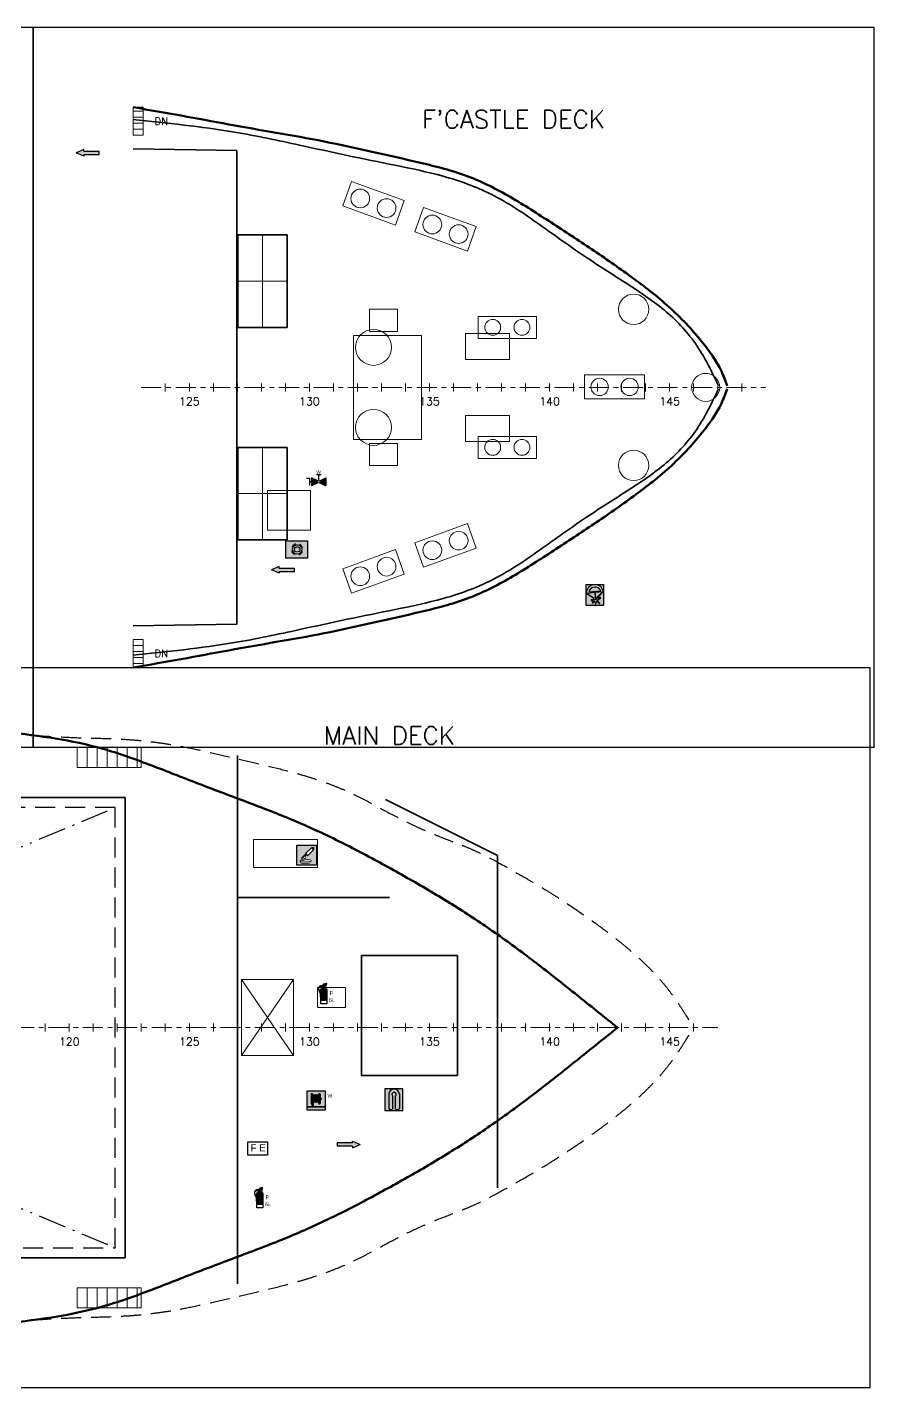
# Model space of a CAD drawing. Header units: millimetres. Extents: x -5000 to 92500, y -73000 to 27580.
# Drawn here: x 70950 to 92100, y -36000 to -2000 of the extents above; entities that cross this region are included whole.
import ezdxf
from ezdxf.enums import TextEntityAlignment as Align

# ---------------------------------------------------------------- set-up
doc = ezdxf.new("R2010")
doc.units = ezdxf.units.MM
for name, pattern in [('CENTER_S', [860, 500, -120, 120, -120]), ('DASHDOT_S', [1150, 700, -200, 50, -200]), ('DASHED_S', [750, 500, -250])]:
    doc.linetypes.add(name, pattern=pattern)
for name, color, linetype, lineweight in [('CENTER', 1, 'CENTER_S', 18), ('DASHDOT', 8, 'DASHDOT_S', 25), ('DASHED', 8, 'DASHED_S', 25), ('DETAIL', 9, 'Continuous', 13), ('FRAMES', 7, 'Continuous', 18), ('HULL', 7, 'Continuous', 50), ('STAIR', 6, 'Continuous', 18), ('STRUCT', 7, 'Continuous', 35), ('SYM-FF', 1, 'Continuous', 18), ('SYM-LSA', 3, 'Continuous', 18), ('TEXT', 7, 'Continuous', 18)]:
    doc.layers.add(name, color=color, linetype=linetype, lineweight=lineweight)
for name, color, linetype in [('dotted', 140, 'Continuous'), ('FIRE LINE', 1, 'Continuous'), ('HATCH', 1, 'Continuous'), ('INER2', 151, 'Continuous'), ('out line', 230, 'Continuous'), ('SYMBOL', 31, 'Continuous'), ('VENT', 210, 'Continuous')]:
    doc.layers.add(name, color=color, linetype=linetype)
doc.styles.add('ARIAL', font='arial.ttf')
doc.styles.add('ROMANS', font='romans.shx')
picture_1 = doc.add_image_def('image4.png', size_in_pixel=(575, 900))
picture_2 = doc.add_image_def('image5.png', size_in_pixel=(1050, 900))
picture_3 = doc.add_image_def('image6.png', size_in_pixel=(4825, 900))

# ---------------------------------------------------------------- blocks, each defined once
blk = doc.blocks.new('LBOO')
at = {"layer": 'INER2'}
h = blk.add_hatch(color=80, dxfattribs=at)
h.paths.add_polyline_path([(-2246.855, -998.691), (-2246.855, -997.659), (-2248.152, -997.659), (-2248.152, -998.691)])
h.paths.add_polyline_path([(-2247.78, -998.317, -0.284827), (-2247.777, -998.287), (-2247.743, -998.245, -0.062965), (-2247.752, -998.175, -0.101775), (-2247.729, -998.063), (-2247.756, -998.017, -0.284827), (-2247.755, -997.986, -0.140554), (-2247.612, -997.864, -0.284827), (-2247.582, -997.868), (-2247.54, -997.902, -0.165802), (-2247.358, -997.916), (-2247.312, -997.888, -0.284827), (-2247.281, -997.889, -0.140554), (-2247.159, -998.032, -0.284827), (-2247.163, -998.063), (-2247.197, -998.104, -0.062965), (-2247.188, -998.175, -0.101775), (-2247.211, -998.286), (-2247.184, -998.332, -0.284827), (-2247.184, -998.363, -0.140554), (-2247.328, -998.485, -0.284827), (-2247.358, -998.482), (-2247.399, -998.448, -0.165802), (-2247.581, -998.434), (-2247.627, -998.461, -0.284827), (-2247.658, -998.46, -0.140554)])
h.paths.add_polyline_path([(-2247.635, -998.175, -1), (-2247.304, -998.175, -1)])
at = {"layer": 'dotted', "color": 6}
for p, q in [((-2247.729, -998.063), (-2247.756, -998.017)), ((-2247.54, -997.902), (-2247.582, -997.868)), ((-2247.358, -997.916), (-2247.312, -997.888)), ((-2247.197, -998.104), (-2247.163, -998.063)), ((-2247.743, -998.245), (-2247.777, -998.287)), ((-2247.581, -998.434), (-2247.627, -998.461)), ((-2247.399, -998.448), (-2247.358, -998.482)), ((-2247.211, -998.286), (-2247.184, -998.332))]:
    blk.add_line(p, q, dxfattribs=at)
blk.add_lwpolyline([(-2248.152, -997.659), (-2246.855, -997.659), (-2246.855, -998.691), (-2248.152, -998.691)], close=True, dxfattribs=at)
for radius in [0.282, 0.165]:
    blk.add_circle((-2247.47, -998.175), radius, dxfattribs=at)
for centre, radius, start, end in [((-2247.731, -998.002), 0.0289, 146.58465, 210.17814), ((-2247.47, -998.175), 0.342, 114.5816, 146.58465), ((-2247.6, -997.89), 0.0289, 50.98811, 114.5816), ((-2247.297, -997.913), 0.0289, 56.58465, 120.17814), ((-2247.47, -998.175), 0.342, 24.5816, 56.58465), ((-2247.185, -998.044), 0.0289, 320.98811, 24.5816), ((-2247.754, -998.305), 0.0289, 140.98811, 204.5816), ((-2247.47, -998.175), 0.342, 204.5816, 236.58465), ((-2247.642, -998.436), 0.0289, 236.58465, 300.17814), ((-2247.34, -998.459), 0.0289, 230.98811, 294.5816), ((-2247.47, -998.175), 0.342, 294.5816, 326.58465), ((-2247.209, -998.347), 0.0289, 326.58465, 30.17814)]:
    blk.add_arc(centre, radius, start, end, dxfattribs=at)
blk = doc.blocks.new('FPR-LIFE BUOYS')
at = {"layer": 'dotted', "color": 1, "xscale": 0.45989954711139, "yscale": 0.45989954711139}
blk.add_blockref('LBOO', (1033.626, 459.06), dxfattribs=at)
blk = doc.blocks.new('hyd')
at = {"layer": 'FIRE LINE'}
for color, points in [(1, [(1942.494, -4114.805), (1942.122, -4114.633), (1942.122, -4115.111), (1942.494, -4114.939, -0.219445), (1942.463, -4114.872, -0.219445)]), (80, [(1942.608, -4114.805, -0.219445), (1942.639, -4114.872, -0.219445), (1942.608, -4114.939), (1942.981, -4115.111), (1942.981, -4114.633)])]:
    blk.add_hatch(color=color, dxfattribs=at).paths.add_polyline_path(points)
at = {"layer": 'dotted', "color": 6}
for p, q in [((1941.816, -4114.646), (1941.99, -4114.646)), ((1941.99, -4114.646), (1941.99, -4115.098)), ((1942.109, -4114.872), (1941.99, -4114.872)), ((1942.122, -4114.633), (1942.122, -4115.111)), ((1942.495, -4114.805), (1942.122, -4114.633)), ((1942.495, -4114.939), (1942.122, -4115.111)), ((1942.418, -4114.43), (1942.686, -4114.43)), ((1942.552, -4114.784), (1942.552, -4114.43)), ((1942.609, -4114.805), (1942.981, -4114.633)), ((1942.609, -4114.939), (1942.981, -4115.111)), ((1942.981, -4114.633), (1942.981, -4115.111))]:
    blk.add_line(p, q, dxfattribs=at)
blk.add_circle((1942.552, -4114.872), 0.088, dxfattribs=at)
at = {"layer": 'dotted', "color": 6, "style": 'ARIAL'}
blk.add_text('W', height=0.212, dxfattribs=at).set_placement((1942.4, -4114.388))
blk = doc.blocks.new('FPR-WATER FIRE HYDRANT')
at = {"layer": 'VENT', "color": 2, "xscale": 0.45989954711139, "yscale": 0.45989954711139}
blk.add_blockref('hyd', (-893.308, 1892.371), dxfattribs=at)
blk = doc.blocks.new('arro')
at = {"layer": 'INER2'}
blk.add_hatch(color=80, dxfattribs=at).paths.add_polyline_path([(1721.956, -4085.057), (1721.956, -4085.164), (1721.044, -4085.164), (1721.043, -4085.359), (1721.956, -4085.359), (1721.956, -4085.465), (1722.413, -4085.261)])
at = {"layer": 'dotted', "color": 6}
for p, q in [((1721.957, -4085.164), (1721.044, -4085.164)), ((1721.044, -4085.164), (1721.044, -4085.359)), ((1721.957, -4085.359), (1721.044, -4085.359)), ((1721.957, -4085.164), (1721.957, -4085.057)), ((1721.957, -4085.057), (1722.413, -4085.261)), ((1721.957, -4085.465), (1722.413, -4085.261)), ((1721.957, -4085.359), (1721.957, -4085.465))]:
    blk.add_line(p, q, dxfattribs=at)
blk = doc.blocks.new('FPR-PRIMARY MEANS OF ESCAPE')
at = {"layer": 'VENT', "color": 1, "xscale": 0.45989954711139, "yscale": 0.45989954711139}
blk.add_blockref('arro', (-791.822, 1878.81), dxfattribs=at)
blk = doc.blocks.new('PRO')
at = {"layer": 'INER2'}
h = blk.add_hatch(color=80, dxfattribs=at)
h.paths.add_polyline_path([(-2246.973, -1005.649), (-2248.01, -1005.649), (-2248.01, -1006.916), (-2247.473, -1006.911, -0.45906), (-2247.489, -1006.892), (-2247.478, -1006.815, -0.414214), (-2247.458, -1006.801, -0.414214), (-2247.444, -1006.82), (-2247.456, -1006.897, -0.370745), (-2247.473, -1006.911), (-2246.973, -1006.916)])
h.paths.add_polyline_path([(-2246.987, -1006.061, -0.258973), (-2247.002, -1006.113), (-2247.359, -1006.47), (-2247.383, -1006.447), (-2247.033, -1006.097), (-2247.466, -1006.137), (-2247.44, -1006.439), (-2247.473, -1006.442), (-2247.499, -1006.14), (-2247.947, -1006.182), (-2247.538, -1006.461), (-2247.556, -1006.489), (-2247.983, -1006.197, -0.25249), (-2247.999, -1006.168, -0.884398)])
h.paths.add_polyline_path([(-2247.136, -1006.041), (-2247.855, -1006.109, -0.756077)])
h.paths.add_polyline_path([(-2247.142, -1006.441, -0.414214), (-2247.148, -1006.464), (-2247.25, -1006.525, -0.414214), (-2247.273, -1006.519, -0.414214), (-2247.267, -1006.496), (-2247.165, -1006.435, -0.414214)])
h.paths.add_polyline_path([(-2247.409, -1006.474), (-2247.395, -1006.573, 0.32492), (-2247.389, -1006.579), (-2247.29, -1006.596, -0.726543), (-2247.288, -1006.609), (-2247.378, -1006.654, 0.32492), (-2247.382, -1006.661), (-2247.367, -1006.76, -0.726543), (-2247.379, -1006.766), (-2247.449, -1006.694, 0.32492), (-2247.458, -1006.693), (-2247.548, -1006.737, -0.726543), (-2247.557, -1006.728), (-2247.51, -1006.639, 0.32492), (-2247.511, -1006.631), (-2247.581, -1006.559, -0.726543), (-2247.575, -1006.547), (-2247.476, -1006.564, 0.32492), (-2247.469, -1006.56), (-2247.422, -1006.471, -0.726543)])
h.paths.add_polyline_path([(-2247.278, -1006.684), (-2247.194, -1006.767, -0.414214), (-2247.194, -1006.791, -0.414214), (-2247.218, -1006.791), (-2247.301, -1006.707, -0.414214), (-2247.301, -1006.684, -0.414214)])
h.paths.add_polyline_path([(-2247.619, -1006.595, -0.414214), (-2247.638, -1006.609), (-2247.7, -1006.602, -0.414214), (-2247.715, -1006.583, -0.414214), (-2247.696, -1006.569), (-2247.634, -1006.576, -0.414214)])
h.paths.add_polyline_path([(-2247.57, -1006.696, -0.414214), (-2247.576, -1006.719), (-2247.633, -1006.753, -0.414214), (-2247.656, -1006.747, -0.414214), (-2247.65, -1006.724), (-2247.593, -1006.69, -0.414214)])
at = {"layer": 'dotted', "color": 6}
for p, q in [((-2247.555, -1006.487), (-2247.982, -1006.196)), ((-2247.497, -1006.139), (-2247.945, -1006.181)), ((-2247.945, -1006.181), (-2247.536, -1006.46)), ((-2247.134, -1006.04), (-2247.854, -1006.108)), ((-2247.498, -1006.138), (-2247.471, -1006.44)), ((-2247.031, -1006.095), (-2247.464, -1006.136)), ((-2247.438, -1006.438), (-2247.464, -1006.135)), ((-2247.031, -1006.095), (-2247.381, -1006.445)), ((-2247.358, -1006.469), (-2247, -1006.112)), ((-2247.58, -1006.558), (-2247.51, -1006.63)), ((-2247.474, -1006.563), (-2247.574, -1006.546)), ((-2247.536, -1006.46), (-2247.555, -1006.487)), ((-2247.508, -1006.638), (-2247.555, -1006.727)), ((-2247.546, -1006.736), (-2247.456, -1006.692)), ((-2247.471, -1006.44), (-2247.438, -1006.438)), ((-2247.42, -1006.47), (-2247.467, -1006.559)), ((-2247.448, -1006.693), (-2247.378, -1006.765)), ((-2247.393, -1006.572), (-2247.407, -1006.473)), ((-2247.288, -1006.595), (-2247.387, -1006.578)), ((-2247.381, -1006.445), (-2247.358, -1006.469)), ((-2247.366, -1006.759), (-2247.38, -1006.66)), ((-2247.376, -1006.652), (-2247.286, -1006.608))]:
    blk.add_line(p, q, dxfattribs=at)
blk.add_lwpolyline([(-2248.008, -1005.648), (-2246.972, -1005.648), (-2246.972, -1006.915), (-2248.008, -1006.915)], close=True, dxfattribs=at)
for points in [[(-2247.713, -1006.582), (-2247.713, -1006.582, 0.414214), (-2247.698, -1006.601), (-2247.636, -1006.608, 0.414214), (-2247.617, -1006.594), (-2247.617, -1006.594, 0.414214), (-2247.632, -1006.575), (-2247.694, -1006.568, 0.414214)], [(-2247.654, -1006.746), (-2247.654, -1006.746, 0.414214), (-2247.631, -1006.752), (-2247.574, -1006.718, 0.414214), (-2247.569, -1006.695), (-2247.569, -1006.695, 0.414214), (-2247.592, -1006.689), (-2247.648, -1006.723, 0.414214)], [(-2247.473, -1006.91), (-2247.473, -1006.91, 0.414214), (-2247.454, -1006.896), (-2247.443, -1006.819, 0.414214), (-2247.457, -1006.8), (-2247.457, -1006.8, 0.414214), (-2247.476, -1006.814), (-2247.487, -1006.891, 0.414214)], [(-2247.299, -1006.683), (-2247.299, -1006.683, 0.414214), (-2247.299, -1006.706), (-2247.216, -1006.79, 0.414214), (-2247.192, -1006.79), (-2247.192, -1006.79, 0.414214), (-2247.192, -1006.766), (-2247.276, -1006.683, 0.414214)], [(-2247.271, -1006.518), (-2247.271, -1006.518, 0.414214), (-2247.248, -1006.524), (-2247.146, -1006.463, 0.414214), (-2247.141, -1006.44), (-2247.141, -1006.44, 0.414214), (-2247.164, -1006.434), (-2247.265, -1006.495, 0.414214)]]:
    blk.add_lwpolyline(points, format="xyb", close=True, dxfattribs=at)
for centre, radius, start, end in [((-2247.484, -1006.176), 0.512, 13.06978, 179.02769), ((-2247.962, -1006.168), 0.0346, 179.02769, 235.70937), ((-2247.484, -1006.176), 0.375, 21.16726, 169.53566), ((-2247.039, -1006.072), 0.0554, 314.99354, 13.06978), ((-2247.575, -1006.553), 0.00697, 80.25349, 224.25349), ((-2247.549, -1006.73), 0.00697, 152.25349, 296.25349), ((-2247.515, -1006.634), 0.00697, 332.25349, 44.25349), ((-2247.473, -1006.556), 0.00697, 260.25349, 332.25349), ((-2247.453, -1006.698), 0.00697, 44.25349, 116.25349), ((-2247.414, -1006.474), 0.00697, 8.25349, 152.25349), ((-2247.386, -1006.571), 0.00697, 188.25349, 260.25349), ((-2247.373, -1006.659), 0.00697, 116.25349, 188.25349), ((-2247.373, -1006.76), 0.00697, 224.25349, 8.25349), ((-2247.289, -1006.602), 0.00697, 296.25349, 80.25349)]:
    blk.add_arc(centre, radius, start, end, dxfattribs=at)
blk = doc.blocks.new('FPR-PARACHUTE RACKET')
at = {"layer": 'dotted', "color": 1, "xscale": 0.45989954711139, "yscale": 0.45989954711139}
blk.add_blockref('PRO', (1033.62, 462.789), dxfattribs=at)
blk = doc.blocks.new('POW 6KG')
at = {"layer": 'SYMBOL'}
h = blk.add_hatch(color=1, dxfattribs=at)
edge = h.paths.add_edge_path()
edge.add_line((-2247.284, -963.924), (-2247.634, -963.924))
edge.add_line((-2247.634, -963.924), (-2247.634, -964.082))
edge.add_arc((-2248.466, -964.172), 0.837, 353.77345, 366.22655, ccw=False)
edge.add_line((-2247.634, -964.263), (-2247.634, -964.482))
edge.add_line((-2247.634, -964.482), (-2247.284, -964.482))
edge.add_line((-2247.284, -964.482), (-2247.284, -963.924))
h.paths.add_polyline_path([(-2247.284, -964.696), (-2247.634, -964.696)])
edge = h.paths.add_edge_path()
edge.add_arc((-2247.459, -963.864), 0.175, 90, 172.15004)
edge.add_line((-2247.632, -963.84), (-2247.285, -963.84))
edge.add_arc((-2247.459, -963.864), 0.175, 7.84996, 90)
h = blk.add_hatch(color=256, dxfattribs=at)
edge = h.paths.add_edge_path()
edge.add_line((-2247.42, -963.619), (-2247.303, -963.631))
edge.add_line((-2247.303, -963.631), (-2247.303, -963.619))
edge.add_line((-2247.303, -963.619), (-2247.42, -963.597))
edge.add_line((-2247.42, -963.597), (-2247.42, -963.559))
edge.add_line((-2247.42, -963.559), (-2247.279, -963.514))
edge.add_line((-2247.279, -963.514), (-2247.29, -963.483))
edge.add_line((-2247.29, -963.483), (-2247.501, -963.528))
edge.add_line((-2247.501, -963.528), (-2247.501, -963.615))
at = {"layer": 'dotted', "color": 6}
blk.add_lwpolyline([(-2247.285, -964.695), (-2247.636, -964.695), (-2247.636, -963.863, -0.414214), (-2247.46, -963.688), (-2247.46, -963.688, -0.414214), (-2247.285, -963.863)], format="xyb", close=True, dxfattribs=at)
for points in [[(-2247.285, -963.924), (-2247.636, -963.924)], [(-2247.634, -963.839), (-2247.287, -963.839)], [(-2247.29, -963.483), (-2247.501, -963.528)], [(-2247.501, -963.526), (-2247.501, -963.613)], [(-2247.501, -963.639), (-2247.501, -963.693)], [(-2247.42, -963.559), (-2247.279, -963.513)], [(-2247.42, -963.595), (-2247.42, -963.557)], [(-2247.303, -963.617), (-2247.42, -963.595)], [(-2247.42, -963.617), (-2247.303, -963.629)], [(-2247.42, -963.693), (-2247.42, -963.617)], [(-2247.303, -963.629), (-2247.303, -963.617)], [(-2247.279, -963.513), (-2247.29, -963.483)], [(-2247.67, -964.302), (-2247.643, -964.302)], [(-2247.636, -964.482), (-2247.285, -964.482)]]:
    blk.add_lwpolyline(points, dxfattribs=at)
blk.add_lwpolyline([(-2247.501, -963.693, -0.106872), (-2247.42, -963.693)], format="xyb", dxfattribs=at)
for points, knots in [([(-2247.501, -963.613), (-2247.514, -963.612), (-2247.527, -963.611), (-2247.568, -963.609), (-2247.595, -963.609), (-2247.649, -963.617), (-2247.676, -963.625), (-2247.712, -963.647), (-2247.724, -963.658), (-2247.745, -963.681), (-2247.753, -963.694), (-2247.769, -963.724), (-2247.776, -963.742), (-2247.782, -963.778), (-2247.783, -963.796), (-2247.777, -963.847), (-2247.767, -963.878), (-2247.746, -963.928), (-2247.736, -963.948), (-2247.719, -963.986), (-2247.71, -964.004), (-2247.696, -964.041), (-2247.689, -964.06), (-2247.68, -964.099), (-2247.677, -964.119), (-2247.67, -964.181), (-2247.669, -964.224), (-2247.67, -964.279), (-2247.67, -964.29), (-2247.67, -964.302)], [0.027104, 0.027104, 0.027104, 0.027104, 0.680846, 0.680846, 2.042538, 2.042538, 3.40423, 3.40423, 4.126415, 4.126415, 4.848601, 4.848601, 5.718136, 5.718136, 6.587672, 6.587672, 8.218711, 8.218711, 9.364028, 9.364028, 10.509345, 10.509345, 11.716642, 11.716642, 12.923939, 12.923939, 15.338534, 15.338534, 15.957922, 15.957922, 15.957922, 15.957922]), ([(-2247.643, -964.302), (-2247.642, -964.217), (-2247.64, -964.092), (-2247.717, -963.926), (-2247.781, -963.79), (-2247.688, -963.628), (-2247.575, -963.635), (-2247.501, -963.639)], [0, 0, 0, 0, 297.944458, 438.105277, 661.865253, 788.691466, 1028.865984, 1028.865984, 1028.865984, 1028.865984])]:
    blk.add_open_spline(points, degree=3, knots=knots, dxfattribs=at)
at = {"layer": 'dotted', "color": 6, "style": 'ARIAL'}
for s, height, p in [('6L', 0.2257, (-2247.155, -964.591)), ('p', 0.226, (-2247.106, -964.11))]:
    blk.add_text(s, height=height, dxfattribs=at).set_placement(p)
blk = doc.blocks.new('FPR-FIRE EXTINGUISHER (POWDER)')
at = {"layer": 'dotted', "color": 51, "xscale": 0.45989954711139, "yscale": 0.45989954711139}
blk.add_blockref('POW 6KG', (1033.573, 443.384), dxfattribs=at)
blk = doc.blocks.new('LJ')
at = {"layer": 'dotted'}
blk.add_hatch(color=51, dxfattribs=at).paths.add_polyline_path([(-2247.773, -989.98), (-2247.773, -990.848, 0.557077), (-2247.527, -990.848), (-2247.527, -990.115, -3.322169), (-2247.384, -990.115), (-2247.384, -990.848, 0.557077), (-2247.137, -990.848), (-2247.137, -989.98, 0.92057)])
at = {"layer": 'out line'}
h = blk.add_hatch(color=80, dxfattribs=at)
h.paths.add_polyline_path([(-2248.007, -990.966), (-2246.926, -990.966), (-2246.926, -989.667), (-2248.007, -989.667)])
h.paths.add_polyline_path([(-2247.137, -989.98), (-2247.137, -990.848, -0.557077), (-2247.384, -990.848), (-2247.384, -990.115, 3.322169), (-2247.527, -990.115), (-2247.527, -990.848, -0.557077), (-2247.773, -990.848), (-2247.773, -989.98, -0.92057)])
at = {"layer": 'dotted', "color": 6}
for p, q in [((-2246.925, -989.666), (-2248.005, -989.666)), ((-2248.005, -989.666), (-2248.005, -990.965)), ((-2247.771, -989.979), (-2247.771, -990.847)), ((-2247.135, -989.979), (-2247.135, -990.847)), ((-2246.925, -990.965), (-2246.925, -989.666)), ((-2247.525, -990.847), (-2247.525, -990.114)), ((-2247.382, -990.114), (-2247.382, -990.847)), ((-2248.005, -990.965), (-2246.925, -990.965))]:
    blk.add_line(p, q, dxfattribs=at)
for centre, radius, start, end in [((-2247.453, -990.006), 0.319, 4.7365, 175.2635), ((-2247.453, -990.006), 0.13, 303.50445, 236.49555), ((-2247.648, -990.77), 0.145, 211.75767, 328.24233), ((-2247.259, -990.77), 0.145, 211.75767, 328.24233)]:
    blk.add_arc(centre, radius, start, end, dxfattribs=at)
blk = doc.blocks.new('FPR-LIFE JAKET')
at = {"layer": 'dotted', "color": 51, "xscale": 0.45989954711139, "yscale": 0.45989954711139}
blk.add_blockref('LJ', (1033.608, 455.446), dxfattribs=at)
blk = doc.blocks.new('box')
at = {"layer": 'VENT'}
h = blk.add_hatch(color=1, dxfattribs=at)
h.paths.add_polyline_path([(1943.159, -4115.599), (1942.093, -4115.599), (1942.093, -4116.565), (1943.159, -4116.565)])
h.paths.add_polyline_path([(1942.861, -4116.356, -0.360452), (1942.827, -4116.391), (1942.793, -4116.391), (1942.793, -4115.771), (1942.827, -4115.771, -0.374684), (1942.861, -4115.807), (1942.861, -4116.082), (1942.873, -4116.082, -1), (1942.944, -4116.082, -1), (1942.873, -4116.082), (1942.861, -4116.082)])
h.paths.add_polyline_path([(1942.732, -4116.266), (1942.732, -4115.863, -0.405451), (1942.787, -4115.863), (1942.787, -4116.266, -0.405451)])
h.paths.add_polyline_path([(1942.89, -4116.082, -1), (1942.927, -4116.082, -1)])
h.paths.add_polyline_path([(1942.725, -4116.266, -0.357785), (1942.664, -4116.266), (1942.664, -4115.863, -0.357785), (1942.725, -4115.863)])
h.paths.add_polyline_path([(1942.657, -4116.266, -0.357785), (1942.596, -4116.266), (1942.596, -4115.863, -0.357785), (1942.657, -4115.863)])
h.paths.add_polyline_path([(1942.589, -4116.266, -0.357785), (1942.528, -4116.266), (1942.528, -4115.863, -0.357785), (1942.589, -4115.863)])
h.paths.add_polyline_path([(1942.522, -4116.266, -0.357785), (1942.46, -4116.266), (1942.46, -4115.863, -0.357785), (1942.522, -4115.863)])
h.paths.add_polyline_path([(1942.454, -4116.465), (1942.392, -4116.465), (1942.392, -4115.863, -0.357785), (1942.454, -4115.863)])
h.paths.add_polyline_path([(1942.457, -4116.471), (1942.438, -4116.514), (1942.407, -4116.514), (1942.389, -4116.471)])
h.paths.add_polyline_path([(1942.386, -4116.391), (1942.352, -4116.391, -0.376553), (1942.318, -4116.354), (1942.318, -4115.807, -0.376553), (1942.352, -4115.771), (1942.386, -4115.771)])
blk.add_hatch(color=3, dxfattribs=at).paths.add_polyline_path([(1943.159, -4116.565), (1942.093, -4116.565), (1942.093, -4116.767), (1943.159, -4116.767)])
at = {"layer": 'dotted', "color": 6}
for p, q in [((1942.318, -4115.807), (1942.318, -4116.354)), ((1942.352, -4115.771), (1942.386, -4115.771)), ((1942.386, -4115.771), (1942.386, -4116.391)), ((1942.393, -4116.465), (1942.393, -4115.863)), ((1942.454, -4115.863), (1942.454, -4116.465)), ((1942.461, -4116.266), (1942.461, -4115.863)), ((1942.522, -4115.863), (1942.522, -4116.266)), ((1942.529, -4116.266), (1942.529, -4115.863)), ((1942.59, -4115.863), (1942.59, -4116.266)), ((1942.596, -4116.266), (1942.596, -4115.863)), ((1942.658, -4115.863), (1942.658, -4116.266)), ((1942.664, -4116.266), (1942.664, -4115.863)), ((1942.726, -4115.863), (1942.726, -4116.266)), ((1942.732, -4116.266), (1942.732, -4115.863)), ((1942.787, -4115.863), (1942.787, -4116.266)), ((1942.794, -4115.771), (1942.794, -4116.391)), ((1942.794, -4115.771), (1942.828, -4115.771)), ((1942.861, -4115.807), (1942.861, -4116.356)), ((1942.352, -4116.391), (1942.386, -4116.391)), ((1942.389, -4116.471), (1942.457, -4116.471)), ((1942.407, -4116.514), (1942.389, -4116.471)), ((1942.393, -4116.465), (1942.454, -4116.465)), ((1942.407, -4116.514), (1942.439, -4116.514)), ((1942.439, -4116.514), (1942.457, -4116.471)), ((1942.794, -4116.391), (1942.828, -4116.391)), ((1942.861, -4116.082), (1942.945, -4116.082)), ((1942.909, -4116.117), (1942.909, -4116.046))]:
    blk.add_line(p, q, dxfattribs=at)
for points in [[(1942.094, -4115.599), (1943.16, -4115.599), (1943.16, -4116.767), (1942.094, -4116.767)], [(1942.094, -4116.565), (1943.16, -4116.565), (1943.16, -4116.565), (1942.094, -4116.565)]]:
    blk.add_lwpolyline(points, close=True, dxfattribs=at)
for radius in [0.0356, 0.0187]:
    blk.add_circle((1942.909, -4116.082), radius, dxfattribs=at)
for centre, radius, start, end in [((1942.356, -4115.808), 0.0379, 95.97699, 178.51314), ((1942.423, -4115.901), 0.0483, 50.62715, 129.37285), ((1942.491, -4115.901), 0.0483, 50.62715, 129.37285), ((1942.559, -4115.901), 0.0483, 50.62715, 129.37285), ((1942.627, -4115.901), 0.0483, 50.62715, 129.37285), ((1942.695, -4115.901), 0.0483, 50.62715, 129.37285), ((1942.76, -4115.892), 0.0393, 45.84645, 134.15355), ((1942.824, -4115.808), 0.0379, 1.48686, 84.02301), ((1942.356, -4116.353), 0.0379, 181.48686, 264.02301), ((1942.491, -4116.228), 0.0483, 230.62715, 309.37285), ((1942.559, -4116.228), 0.0483, 230.62715, 309.37285), ((1942.627, -4116.228), 0.0483, 230.62715, 309.37285), ((1942.695, -4116.228), 0.0483, 230.62715, 309.37285), ((1942.76, -4116.238), 0.0393, 225.84645, 314.15355), ((1942.824, -4116.353), 0.0379, 275.97699, 358.51314)]:
    blk.add_arc(centre, radius, start, end, dxfattribs=at)
at = {"layer": 'dotted', "color": 6, "style": 'ARIAL'}
blk.add_text('W', height=0.212, dxfattribs=at).set_placement((1943.305, -4116.011))
blk = doc.blocks.new('FPR-FIRE BOX HOSE WITH NOZZLES')
at = {"layer": 'VENT', "color": 2, "xscale": 0.45989954711139, "yscale": 0.45989954711139}
blk.add_blockref('box', (-893.447, 1893.031), dxfattribs=at)
blk = doc.blocks.new('fs')
at = {"layer": 'dotted', "color": 6}
for p, q in [((1941.965, -4109.374), (1943.141, -4109.374)), ((1941.965, -4110.175), (1941.965, -4109.374)), ((1943.141, -4109.374), (1943.141, -4110.175)), ((1943.141, -4110.175), (1941.965, -4110.175))]:
    blk.add_line(p, q, dxfattribs=at)
at = {"layer": 'HATCH', "style": 'ARIAL'}
blk.add_text('F E', height=0.4243, dxfattribs=at).set_placement((1942.115, -4109.948))
blk = doc.blocks.new("FPR-SAF. LOCKER WITH FIREMAN'S OUTFIT")
at = {"layer": 'VENT', "color": 2, "xscale": 0.45989954711139, "yscale": 0.45989954711139}
blk.add_blockref('fs', (-893.379, 1890.083), dxfattribs=at)
blk = doc.blocks.new('LT')
at = {"layer": 'INER2'}
h = blk.add_hatch(color=80, dxfattribs=at)
h.paths.add_polyline_path([(-2248.055, -1007.237), (-2248.055, -1008.425), (-2246.867, -1008.425), (-2246.867, -1007.237)])
h.paths.add_polyline_path([(-2247.156, -1007.383), (-2247.149, -1007.382), (-2247.041, -1007.376), (-2247.047, -1007.492)])
h.paths.add_polyline_path([(-2247.048, -1007.511), (-2247.175, -1007.384), (-2247.534, -1007.742), (-2247.407, -1007.869)])
h.paths.add_polyline_path([(-2247.498, -1007.778), (-2247.516, -1007.76), (-2247.765, -1008.009), (-2247.747, -1008.028)])
at = {"layer": 'dotted', "color": 6}
for p, q in [((-2247.173, -1007.383), (-2247.532, -1007.741)), ((-2247.532, -1007.741), (-2247.405, -1007.868)), ((-2247.405, -1007.868), (-2247.047, -1007.509))]:
    blk.add_line(p, q, dxfattribs=at)
blk.add_lwpolyline([(-2248.053, -1008.424), (-2248.053, -1007.236), (-2246.866, -1007.236), (-2246.866, -1008.424)], close=True, dxfattribs=at)
at = {"layer": 'dotted', "color": 6, "const_width": 0.0402}
blk.add_lwpolyline([(-2247.469, -1007.805), (-2247.505, -1007.856, 0.155394), (-2247.514, -1007.883), (-2247.514, -1007.978, -0.316671), (-2247.544, -1008.022), (-2247.815, -1008.119, 0.179184), (-2247.84, -1008.14), (-2247.846, -1008.152, 0.331917), (-2247.839, -1008.207), (-2247.818, -1008.229), (-2247.531, -1008.247, 0.036948), (-2247.524, -1008.247), (-2247.228, -1008.222, 0.164694), (-2247.201, -1008.21), (-2247.193, -1008.203, 0.488322), (-2247.199, -1008.13), (-2247.232, -1008.108, 0.137776), (-2247.256, -1008.1), (-2247.504, -1008.09, 0.084633), (-2247.519, -1008.092), (-2247.779, -1008.172, 0.179044), (-2247.805, -1008.191), (-2247.825, -1008.222, 0.35566), (-2247.818, -1008.281), (-2247.797, -1008.3, 0.175519), (-2247.768, -1008.313), (-2247.536, -1008.33, 0.043582), (-2247.528, -1008.33), (-2247.239, -1008.301)], format="xyb", dxfattribs=at)
at = {"layer": 'dotted', "color": 6}
for points in [[(-2247.514, -1007.759), (-2247.763, -1008.008), (-2247.745, -1008.027), (-2247.496, -1007.777)], [(-2247.047, -1007.509), (-2247.173, -1007.383)], [(-2247.147, -1007.381), (-2247.039, -1007.375), (-2247.046, -1007.491), (-2247.155, -1007.382)], [(-2247.155, -1007.382), (-2247.147, -1007.381)]]:
    blk.add_lwpolyline(points, dxfattribs=at)
blk = doc.blocks.new('FPR-LINE THROWING APPLIANCE')
at = {"layer": 'dotted', "color": 1, "xscale": 0.45989954711139, "yscale": 0.45989954711139}
blk.add_blockref('LT', (1033.606, 463.501), dxfattribs=at)

msp = doc.modelspace()

# ---------------------------------------------------------------- linework, layer by layer
at = {"layer": 'CENTER'}
for p, q in [((73800, -11000), (89400, -11000)), ((-4200, -27000), (88200, -27000))]:
    msp.add_line(p, q, dxfattribs=at)
at = {"layer": 'DASHDOT'}
for p, q in [((46850, -32500), (73150, -21500)), ((46850, -21500), (73150, -32500))]:
    msp.add_line(p, q, dxfattribs=at)
at = {"layer": 'DASHED'}
for p, q in [((73150, -21500), (46850, -21500)), ((73150, -32500), (73150, -21500)), ((46850, -32500), (73150, -32500))]:
    msp.add_line(p, q, dxfattribs=at)
for points in [[(71046, -19693), (72219, -19754), (73357, -19793), (74482, -19916), (75594, -20138), (76744, -20408), (77931, -20720), (79075, -21154), (80166, -21727), (81179, -22196), (82098, -22562), (83031, -23049), (84004, -23621), (85001, -24288), (86017, -25073), (86903, -25969), (87600, -27000)], [(71046, -34307), (72219, -34246), (73357, -34207), (74482, -34084), (75594, -33862), (76744, -33592), (77931, -33280), (79075, -32846), (80166, -32273), (81179, -31804), (82098, -31438), (83031, -30951), (84004, -30379), (85001, -29712), (86017, -28927), (86903, -28031), (87600, -27000)]]:
    msp.add_spline(points, degree=3, dxfattribs=at)
at = {"layer": 'DETAIL'}
for p, q in [((79053, -5855), (78831, -6466)), ((80369, -6334), (79053, -5855)), ((80147, -6945), (80369, -6334)), ((78831, -6466), (80147, -6945)), ((80853, -6505), (80631, -7116)), ((82169, -6984), (80853, -6505)), ((80631, -7116), (81947, -7595)), ((81947, -7595), (82169, -6984)), ((76830, -9500), (76830, -7190)), ((76215, -8350), (77445, -8350)), ((80200, -9050), (79500, -9050)), ((79500, -9050), (79500, -9600)), ((80200, -9600), (80200, -9050)), ((83675, -9225), (82215, -9225)), ((82215, -9225), (82215, -9775)), ((83675, -9775), (83675, -9225)), ((80800, -9700), (79100, -9700)), ((79100, -9700), (79100, -12300)), ((79500, -9600), (80200, -9600)), ((80800, -12300), (80800, -9700)), ((83000, -9650), (81900, -9650)), ((81900, -9650), (81900, -10300)), ((82215, -9775), (83675, -9775)), ((83000, -10300), (83000, -9650)), ((81900, -10300), (83000, -10300)), ((86375, -10690), (84875, -10690)), ((84875, -10690), (84875, -11290)), ((86375, -11290), (86375, -10690)), ((84875, -11290), (86375, -11290)), ((81900, -11700), (83000, -11700)), ((81900, -12350), (81900, -11700)), ((83000, -11700), (83000, -12350)), ((82215, -12225), (83675, -12225)), ((82215, -12775), (82215, -12225)), ((83675, -12225), (83675, -12775)), ((76830, -12500), (76830, -14810)), ((79100, -12300), (80800, -12300)), ((79500, -12400), (80200, -12400)), ((79500, -12950), (79500, -12400)), ((80200, -12400), (80200, -12950)), ((83000, -12350), (81900, -12350)), ((83675, -12775), (82215, -12775)), ((80200, -12950), (79500, -12950)), ((78030, -13575), (76950, -13575)), ((76950, -13575), (76950, -14570)), ((78030, -14570), (78030, -13575)), ((76215, -13650), (77445, -13650)), ((76950, -14570), (78030, -14570)), ((80631, -14884), (81947, -14405)), ((81947, -14405), (82169, -15016)), ((80853, -15495), (80631, -14884)), ((78831, -15534), (80147, -15055)), ((80147, -15055), (80369, -15666)), ((82169, -15016), (80853, -15495)), ((79053, -16145), (78831, -15534)), ((80369, -15666), (79053, -16145)), ((78200, -22300), (76600, -22300)), ((76600, -22300), (76600, -23000)), ((78200, -23000), (78200, -22300)), ((76600, -23000), (78200, -23000)), ((77600, -25800), (76300, -25800)), ((76300, -25800), (76300, -27700)), ((76300, -27700), (77600, -25800)), ((76300, -25800), (77600, -27700)), ((77600, -27700), (77600, -25800)), ((78900, -26000), (78200, -26000)), ((78200, -26000), (78200, -26500)), ((78900, -26500), (78900, -26000)), ((78200, -26500), (78900, -26500)), ((76300, -27700), (77600, -27700))]:
    msp.add_line(p, q, dxfattribs=at)
for centre, radius in [((79271, -6280), 234), ((79929, -6520), 234), ((81071, -6930), 234), ((81729, -7170), 234), ((86100, -9050), 380), ((82580, -9500), 198), ((83310, -9500), 198), ((79600, -10000), 450), ((85250, -10990), 216), ((86000, -10990), 216), ((87900, -11000), 350), ((79600, -12000), 450), ((82580, -12500), 198), ((83310, -12500), 198), ((86100, -12950), 380), ((81729, -14830), 234), ((81071, -15070), 234), ((79929, -15480), 234), ((79271, -15720), 234)]:
    msp.add_circle(centre, radius, dxfattribs=at)
at = {"layer": 'FRAMES'}
for p, q in [((74400, -11100), (74400, -10900)), ((75000, -11100), (75000, -10900)), ((75600, -11100), (75600, -10900)), ((76200, -11100), (76200, -10900)), ((76800, -11100), (76800, -10900)), ((77400, -11100), (77400, -10900)), ((78000, -11100), (78000, -10900)), ((78600, -11100), (78600, -10900)), ((79200, -11100), (79200, -10900)), ((79800, -11100), (79800, -10900)), ((80400, -11100), (80400, -10900)), ((81000, -11100), (81000, -10900)), ((81600, -11100), (81600, -10900)), ((82200, -11100), (82200, -10900)), ((82800, -11100), (82800, -10900)), ((83400, -11100), (83400, -10900)), ((84000, -11100), (84000, -10900)), ((84600, -11100), (84600, -10900)), ((85200, -11100), (85200, -10900)), ((85800, -11100), (85800, -10900)), ((86400, -11100), (86400, -10900)), ((87000, -11100), (87000, -10900)), ((87600, -11100), (87600, -10900)), ((88200, -11100), (88200, -10900)), ((88800, -11100), (88800, -10900)), ((71400, -27100), (71400, -26900)), ((72000, -27100), (72000, -26900)), ((72600, -27100), (72600, -26900)), ((73200, -27100), (73200, -26900)), ((73800, -27100), (73800, -26900)), ((74400, -27100), (74400, -26900)), ((75000, -27100), (75000, -26900)), ((75600, -27100), (75600, -26900)), ((76200, -27100), (76200, -26900)), ((76800, -27100), (76800, -26900)), ((77400, -27100), (77400, -26900)), ((78000, -27100), (78000, -26900)), ((78600, -27100), (78600, -26900)), ((79200, -27100), (79200, -26900)), ((79800, -27100), (79800, -26900)), ((80400, -27100), (80400, -26900)), ((81000, -27100), (81000, -26900)), ((81600, -27100), (81600, -26900)), ((82200, -27100), (82200, -26900)), ((82800, -27100), (82800, -26900)), ((83400, -27100), (83400, -26900)), ((84000, -27100), (84000, -26900)), ((84600, -27100), (84600, -26900)), ((85200, -27100), (85200, -26900)), ((85800, -27100), (85800, -26900)), ((86400, -27100), (86400, -26900)), ((87000, -27100), (87000, -26900)), ((87600, -27100), (87600, -26900))]:
    msp.add_line(p, q, dxfattribs=at)
at = {"layer": 'HULL'}
for points in [[(73607, -4001), (74796, -4209), (75984, -4428), (77173, -4638), (78370, -4855), (79571, -5115), (80775, -5389), (81942, -5722), (83018, -6242), (84041, -6883), (85051, -7546), (86041, -8239), (86988, -8993), (87799, -9853), (88292, -10599), (88440, -10960)], [(73607, -17999), (74796, -17791), (75984, -17572), (77173, -17362), (78370, -17145), (79571, -16885), (80775, -16611), (81942, -16278), (83018, -15758), (84041, -15117), (85051, -14454), (86041, -13761), (86988, -13007), (87799, -12147), (88292, -11401), (88440, -11040)], [(70449, -19614), (71654, -19775), (72837, -20032), (73992, -20424), (75139, -20869), (76296, -21308), (77454, -21759), (78590, -22269), (79692, -22840), (80773, -23445), (81821, -24082), (82824, -24761), (83792, -25482), (84746, -26237), (85700, -27000)], [(70449, -34386), (71654, -34225), (72837, -33968), (73992, -33576), (75139, -33131), (76296, -32692), (77454, -32241), (78590, -31731), (79692, -31160), (80773, -30555), (81821, -29918), (82824, -29239), (83792, -28518), (84746, -27763), (85700, -27000)]]:
    msp.add_spline(points, degree=3, dxfattribs=at)
at = {"layer": 'STAIR'}
for p, q in [((73850, -4000), (73600, -4000)), ((73600, -4000), (73600, -4700)), ((73850, -4700), (73850, -4000)), ((73600, -4100), (73850, -4100)), ((73600, -4250), (73850, -4250)), ((73600, -4400), (73850, -4400)), ((73600, -4550), (73850, -4550)), ((73600, -4700), (73850, -4700)), ((73600, -17300), (73850, -17300)), ((73600, -18000), (73600, -17300)), ((73850, -17300), (73850, -18000)), ((73600, -17450), (73850, -17450)), ((73600, -17600), (73850, -17600)), ((73600, -17750), (73850, -17750)), ((73600, -17900), (73850, -17900)), ((73850, -18000), (73600, -18000)), ((73800, -20000), (72200, -20000)), ((72200, -20000), (72200, -20500)), ((72450, -20500), (72450, -20000)), ((72700, -20500), (72700, -20000)), ((72950, -20500), (72950, -20000)), ((73200, -20500), (73200, -20000)), ((73450, -20500), (73450, -20000)), ((73700, -20500), (73700, -20000)), ((73800, -20500), (73800, -20000)), ((72200, -20500), (73800, -20500)), ((72200, -33500), (73800, -33500)), ((72200, -34000), (72200, -33500)), ((72450, -33500), (72450, -34000)), ((72700, -33500), (72700, -34000)), ((72950, -33500), (72950, -34000)), ((73200, -33500), (73200, -34000)), ((73450, -33500), (73450, -34000)), ((73700, -33500), (73700, -34000)), ((73800, -33500), (73800, -34000)), ((73800, -34000), (72200, -34000))]:
    msp.add_line(p, q, dxfattribs=at)
at = {"layer": 'STRUCT'}
for p, q in [((73600, -5040), (76185, -5080)), ((76185, -5080), (76185, -11000)), ((77445, -7190), (76215, -7190)), ((76215, -7190), (76215, -9500)), ((77445, -9500), (77445, -7190)), ((76215, -9500), (77445, -9500)), ((76185, -16920), (76185, -11000)), ((76215, -12500), (77445, -12500)), ((76215, -14810), (76215, -12500)), ((77445, -12500), (77445, -14810)), ((77445, -14810), (76215, -14810)), ((73600, -16960), (76185, -16920)), ((76200, -20200), (76200, -33400)), ((73400, -21250), (46600, -21250)), ((73400, -32750), (73400, -21250)), ((79900, -21300), (82700, -22700)), ((82700, -22700), (82700, -31000)), ((76200, -23750), (80000, -23750)), ((81700, -25200), (79300, -25200)), ((79300, -25200), (79300, -28200)), ((81700, -28200), (81700, -25200)), ((79300, -28200), (81700, -28200)), ((46600, -32750), (73400, -32750))]:
    msp.add_line(p, q, dxfattribs=at)
for points in [[(73589, -4309), (76128, -4622), (77755, -4947), (78945, -5204), (80145, -5449), (81342, -5724), (82537, -6173), (83745, -6929), (84923, -7755), (85977, -8438), (86915, -9111), (87685, -9967), (88220, -10960)], [(73589, -17691), (76128, -17378), (77755, -17053), (78945, -16796), (80145, -16551), (81342, -16276), (82537, -15827), (83745, -15071), (84923, -14245), (85977, -13562), (86915, -12889), (87685, -12033), (88220, -11040)]]:
    msp.add_spline(points, degree=3, dxfattribs=at)

# ---------------------------------------------------------------- block references
at = {"layer": 'SYM-FF', "xscale": 906.54, "yscale": 906.54}
for name, p in [('FPR-WATER FIRE HYDRANT', (78170, -13310)), ('FPR-FIRE EXTINGUISHER (POWDER)', (78390, -26150)), ('FPR-FIRE BOX HOSE WITH NOZZLES', (78200, -28820)), ("FPR-SAF. LOCKER WITH FIREMAN'S OUTFIT", (76710, -30020)), ('FPR-FIRE EXTINGUISHER (POWDER)', (76790, -31250))]:
    msp.add_blockref(name, p, dxfattribs=at)
at = {"layer": 'SYM-LSA', "xscale": 906.54, "yscale": 906.54, "rotation": 180}
for p in [(72460, -5140), (77340, -15560)]:
    msp.add_blockref('FPR-PRIMARY MEANS OF ESCAPE', p, dxfattribs=at)
at = {"layer": 'SYM-LSA', "xscale": 906.54, "yscale": 906.54}
for name, p in [('FPR-LIFE BUOYS', (77680, -15050)), ('FPR-PARACHUTE RACKET', (85130, -16190)), ('FPR-LINE THROWING APPLIANCE', (77930, -22690)), ('FPR-LIFE JAKET', (80110, -28800)), ('FPR-PRIMARY MEANS OF ESCAPE', (78980, -29920))]:
    msp.add_blockref(name, p, dxfattribs=at)

# ---------------------------------------------------------------- texts
at = {"layer": 'FRAMES', "style": 'ROMANS'}
for s, p in [('125', (75000, -11350)), ('130', (78000, -11350)), ('135', (81000, -11350)), ('140', (84000, -11350)), ('145', (87000, -11350)), ('120', (72000, -27350)), ('125', (75000, -27350)), ('130', (78000, -27350)), ('135', (81000, -27350)), ('140', (84000, -27350)), ('145', (87000, -27350))]:
    msp.add_text(s, height=200, dxfattribs=at).set_placement(p, align=Align.MIDDLE_CENTER)
at = {"layer": 'TEXT', "style": 'ROMANS'}
for s, height, p in [("F'CASTLE DECK", 450, (83100, -4300)), ('DN', 180, (74300, -4350)), ('DN', 180, (74300, -17650)), ('MAIN DECK', 450, (80000, -19700))]:
    msp.add_text(s, height=height, dxfattribs=at).set_placement(p, align=Align.MIDDLE_CENTER)

# ---------------------------------------------------------------- pictures from other files: only their frames are drawn
at = {"layer": '0-REFERENCE-IMAGE'}
image = msp.add_image(picture_1, insert=(59600, -20000), size_in_units=(11500, 18000), dxfattribs=dict(at, fade=50))
image = msp.add_image(picture_2, insert=(71100, -20000), size_in_units=(21000, 18000), dxfattribs=dict(at, fade=50))
image = msp.add_image(picture_3, insert=(-4500, -36000), size_in_units=(96500, 18000), dxfattribs=dict(at, fade=50))

doc.saveas('drawing.dxf')
